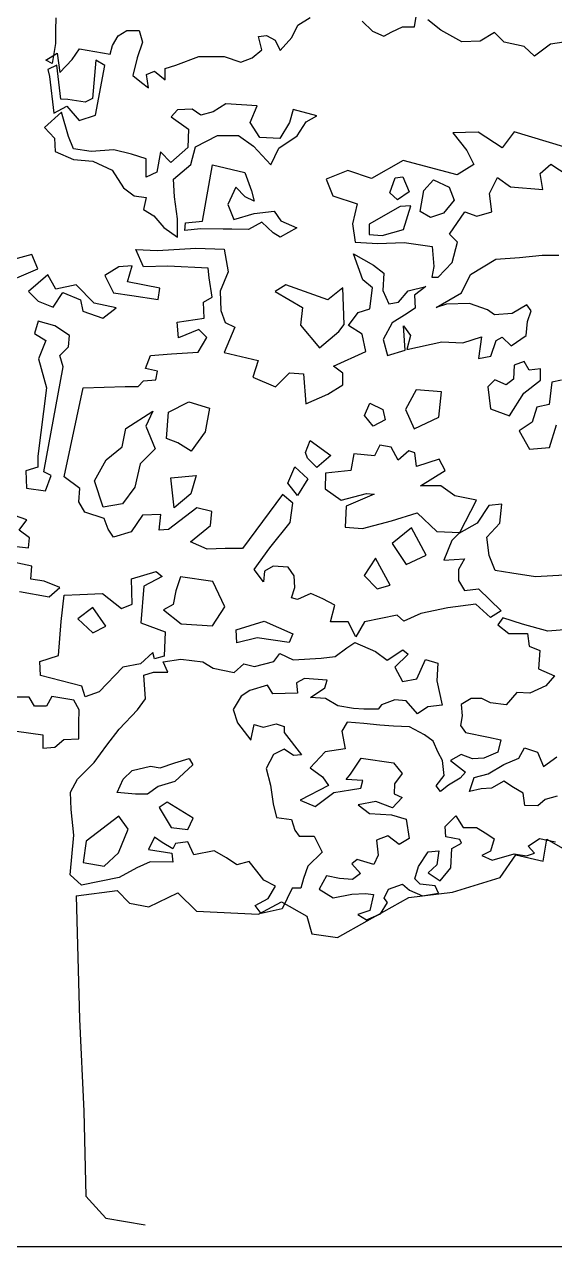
# Model space of a CAD drawing. Header units: millimetres. Extents: x 87938 to 265635, y 330093 to 434310.
# Drawn here: x 224557 to 226945, y 365241 to 370745 of the extents above; entities that cross this region are included whole.
import ezdxf

# ---------------------------------------------------------------- set-up
doc = ezdxf.new("R2010")
doc.units = ezdxf.units.MM
doc.layers.add('www.cad-blocks.net', color=7, linetype='Continuous')

# ---------------------------------------------------------------- blocks, each defined once
blk = doc.blocks.new('A$C78B47F2E')
for p, q in [((2726.7, 3952.5), (2726.5, 3912.8)), ((3505.7, 3928.9), (3545.5, 3953.5)), ((3712.6, 3941.9), (3746.3, 3910.3)), ((3881.2, 3923.8), (3887.2, 3963.4)), ((3966.4, 3912.6), (3924.3, 3946.7)), ((2726.5, 3912.8), (2726.3, 3870.6)), ((2909.9, 3863.9), (2927.4, 3894.4)), ((2927.4, 3894.4), (2955.6, 3911.7)), ((2955.6, 3911.7), (2995.3, 3911.5)), ((2995.3, 3911.5), (3005.9, 3874.2)), ((3379, 3892.3), (3404.7, 3895.4)), ((3390.4, 3850), (3379, 3892.3)), ((3404.7, 3895.4), (3432.7, 3881.2)), ((3486.5, 3889.3), (3505.7, 3928.9)), ((3746.3, 3910.3), (3782.6, 3893.6)), ((3782.6, 3893.6), (3808.4, 3907.6)), ((3808.4, 3907.6), (3842.3, 3923.9)), ((3842.3, 3923.9), (3881.2, 3923.8)), ((4034, 3875), (3966.4, 3912.6)), ((4138.4, 3906), (4092.7, 3878.1)), ((4169.6, 3874.4), (4138.4, 3906)), ((2726.3, 3870.6), (2715.2, 3805.3)), ((2779.8, 3819), (2803.1, 3852.8)), ((2803.1, 3852.8), (2901.5, 3835.8)), ((2901.5, 3835.8), (2909.9, 3863.9)), ((3005.9, 3874.2), (2989.1, 3823.8)), ((3432.7, 3881.2), (3449.1, 3847.3)), ((3449.1, 3847.3), (3486.5, 3889.3)), ((4092.7, 3878.1), (4034, 3875)), ((4234.1, 3860), (4169.6, 3874.4)), ((4267.9, 3829.3), (4234.1, 3860)), ((4319.3, 3867.9), (4267.9, 3829.3)), ((4412, 3882.3), (4319.3, 3867.9)), ((2695.4, 3817), (2731.9, 3839.1)), ((2715.2, 3805.3), (2695.4, 3817)), ((2731.9, 3839.1), (2739.9, 3777)), ((2739.9, 3777), (2779.8, 3819)), ((2856.3, 3816.7), (2844.6, 3693.2)), ((2885, 3799.2), (2856.3, 3816.7)), ((2989.1, 3823.8), (2974.8, 3767.6)), ((3113.1, 3800.9), (3186.8, 3828.7)), ((3186.8, 3828.7), (3268.7, 3828.3)), ((3268.7, 3828.3), (3322.4, 3810.6)), ((3322.4, 3810.6), (3358.8, 3824.5)), ((3358.8, 3824.5), (3390.4, 3850)), ((2730.1, 3800.3), (2701.9, 3786.5)), ((2701.9, 3786.5), (2706.7, 3764.3)), ((2743.2, 3690.6), (2730.1, 3800.3)), ((2854.9, 3639.5), (2885, 3799.2)), ((3019.4, 3769.9), (3045.1, 3781.4)), ((3045.1, 3781.4), (3078.9, 3753.1)), ((3078.9, 3753.1), (3079.1, 3789.5)), ((3079.1, 3789.5), (3113.1, 3800.9)), ((2706.7, 3764.3), (2720.6, 3645.5)), ((2974.8, 3767.6), (3002.8, 3744.3)), ((3002.8, 3744.3), (3025, 3727.7)), ((3025, 3727.7), (3019.4, 3769.9)), ((2720.6, 3645.5), (2762.9, 3668.2)), ((2765.5, 3690.5), (2743.2, 3690.6)), ((2762.9, 3668.2), (2802.1, 3622.6)), ((2821.5, 3681.8), (2765.5, 3690.5)), ((2844.6, 3693.2), (2821.5, 3681.8)), ((3118.2, 3656.9), (3098.2, 3633.9)), ((3166.1, 3659.2), (3118.2, 3656.9)), ((3194.2, 3639.2), (3166.1, 3659.2)), ((3273.7, 3676.1), (3233.9, 3650.6)), ((3374.6, 3669.8), (3273.7, 3676.1)), ((3352, 3616.1), (3374.6, 3669.8)), ((3490.4, 3657.6), (3479.4, 3615.5)), ((3567.2, 3637.4), (3490.4, 3657.6)), ((2745.1, 3649.6), (2691.1, 3599.4)), ((2767.9, 3571), (2745.1, 3649.6)), ((2802.1, 3622.6), (2854.9, 3639.5)), ((3098.2, 3633.9), (3154.3, 3594.7)), ((3233.9, 3650.6), (3194.2, 3639.2)), ((3504, 3573.2), (3533.2, 3617.7)), ((3533.2, 3617.7), (3567.2, 3637.4)), ((2691.1, 3599.4), (2722.4, 3565.4)), ((3154.3, 3594.7), (3151.5, 3535.2)), ((3383.2, 3568), (3352, 3616.1)), ((3479.4, 3615.5), (3447.7, 3564.4)), ((4086.7, 3584.9), (4005.1, 3583.1)), ((4005.1, 3583.1), (4050, 3525.9)), ((4163, 3534.1), (4086.7, 3584.9)), ((4202.1, 3586.5), (4163, 3534.1)), ((4418.4, 3520.6), (4202.1, 3586.5)), ((2722.4, 3565.4), (2724.6, 3523.2)), ((2784.2, 3531.2), (2767.9, 3571)), ((3177.1, 3537.6), (3247.6, 3574.4)), ((3247.6, 3574.4), (3315.4, 3574.1)), ((3315.4, 3574.1), (3363.3, 3540)), ((3363.3, 3540), (3419.2, 3480.2)), ((3447.7, 3564.4), (3383.2, 3568)), ((3445.1, 3533.8), (3504, 3573.2)), ((2724.6, 3523.2), (2784.1, 3497.3)), ((2840.4, 3522.6), (2784.2, 3531.2)), ((2914.1, 3528.1), (2840.4, 3522.6)), ((2970.2, 3513.7), (2914.1, 3528.1)), ((3018.1, 3499.4), (2970.2, 3513.7)), ((3017.9, 3439.9), (3018.1, 3499.4)), ((3063.7, 3521.6), (3051.9, 3456.3)), ((3097.5, 3487.5), (3063.7, 3521.6)), ((3151.5, 3535.2), (3097.5, 3487.5)), ((3162, 3481.4), (3177.1, 3537.6)), ((3419.2, 3480.2), (3445.1, 3533.8)), ((4050, 3525.9), (4071.9, 3481.2)), ((2784.1, 3497.3), (2846.1, 3491.2)), ((2846.1, 3491.2), (2908, 3462.8)), ((2908, 3462.8), (2944.9, 3406.3)), ((3105.5, 3433.7), (3162, 3481.4)), ((3198.6, 3299), (3231.2, 3479.3)), ((3231.2, 3479.3), (3334.9, 3455.4)), ((3667.1, 3461.1), (3596.8, 3433.7)), ((3742.7, 3435.9), (3667.1, 3461.1)), ((3844.5, 3493.6), (3742.7, 3435.9)), ((4018.9, 3447.8), (3844.5, 3493.6)), ((4071.9, 3481.2), (4018.9, 3447.8)), ((4286, 3451.5), (4320, 3481.8)), ((4320, 3481.8), (4375.8, 3445.1)), ((3051.9, 3456.3), (3017.9, 3439.9)), ((3108.5, 3377.4), (3105.5, 3433.7)), ((3334.9, 3455.4), (3356.7, 3396.7)), ((3596.8, 3433.7), (3618.7, 3379.9)), ((3801.7, 3390.1), (3818.6, 3437.8)), ((3818.6, 3437.8), (3844.2, 3440.9)), ((3844.2, 3440.9), (3863.6, 3392.9)), ((3911.4, 3397.5), (3942.2, 3431.1)), ((3942.2, 3431.1), (3993.1, 3408.4)), ((4122.3, 3387.7), (4148.3, 3438.6)), ((4148.3, 3438.6), (4190.1, 3409.4)), ((4293.9, 3400.4), (4286, 3451.5)), ((2944.9, 3406.3), (2978.7, 3380.5)), ((3306.5, 3407.8), (3280.5, 3352)), ((3336.8, 3377.1), (3306.5, 3407.8)), ((3356.7, 3396.7), (3365.5, 3362.9)), ((3826.3, 3367.6), (3801.7, 3390.1)), ((3863.6, 3392.9), (3826.3, 3367.6)), ((3899.4, 3330), (3911.4, 3397.5)), ((3993.1, 3408.4), (4009.3, 3366.3)), ((4130.1, 3328.3), (4122.3, 3387.7)), ((4190.1, 3409.4), (4293.9, 3400.4)), ((2978.7, 3380.5), (3017.5, 3374.6)), ((3017.5, 3374.6), (3009.1, 3335.7)), ((3119, 3306.2), (3108.5, 3377.4)), ((3280.5, 3352), (3300, 3304)), ((3365.5, 3362.9), (3336.8, 3377.1)), ((3618.7, 3379.9), (3696.8, 3354.6)), ((3696.8, 3354.6), (3682.3, 3289.6)), ((3835.2, 3345.3), (3735.9, 3289.2)), ((3869, 3347.5), (3835.2, 3345.3)), ((3845.4, 3271.9), (3869, 3347.5)), ((4009.3, 3366.3), (3975.1, 3324.5)), ((3009.1, 3335.7), (3042.9, 3315.7)), ((3042.9, 3315.7), (3074.2, 3278.3)), ((3118.7, 3247.5), (3119, 3306.2)), ((3300, 3304), (3365.2, 3323.3)), ((3365.2, 3323.3), (3429.6, 3331.1)), ((3429.6, 3331.1), (3451.6, 3299.6)), ((3933, 3310.8), (3899.4, 3330)), ((3975.1, 3324.5), (3933, 3310.8)), ((3994.4, 3256.8), (4042.8, 3328.9)), ((4042.8, 3328.9), (4082.2, 3314.6)), ((4082.2, 3314.6), (4130.1, 3328.3)), ((3074.2, 3278.3), (3118.7, 3247.5)), ((3142.3, 3268.9), (3144.9, 3293.6)), ((3192.6, 3273.5), (3142.3, 3268.9)), ((3144.9, 3293.6), (3198.6, 3299)), ((3265.9, 3272.9), (3192.6, 3273.5)), ((3294, 3272.7), (3265.9, 3272.9)), ((3347.5, 3272.3), (3294, 3272.7)), ((3389.7, 3295.1), (3347.5, 3272.3)), ((3426.6, 3261), (3389.7, 3295.1)), ((3502.5, 3276.9), (3448.7, 3246.8)), ((3451.6, 3299.6), (3502.5, 3276.9)), ((3682.3, 3289.6), (3690.9, 3231)), ((3735.9, 3289.2), (3735.6, 3255.4)), ((3777.6, 3252.6), (3845.4, 3271.9)), ((3448.7, 3246.8), (3426.6, 3261)), ((3690.9, 3231), (3763.4, 3227.2)), ((3735.6, 3255.4), (3777.6, 3252.6)), ((3763.4, 3227.2), (3848.3, 3229.8)), ((3848.3, 3229.8), (3938.1, 3217.6)), ((4019.8, 3231), (3994.4, 3256.8)), ((4002, 3166), (4019.8, 3231)), ((2649.6, 3191), (2516.7, 3155)), ((2669.1, 3145.6), (2649.6, 3191)), ((3009.5, 3151.2), (2984.4, 3207.5)), ((2984.4, 3207.5), (3054.4, 3204.5)), ((3054.4, 3204.5), (3178.1, 3211.8)), ((3178.1, 3211.8), (3268.8, 3208.6)), ((3268.8, 3208.6), (3282.2, 3135.2)), ((3714.7, 3109.7), (3684.9, 3194)), ((3684.9, 3194), (3748.9, 3157.2)), ((3938.1, 3217.6), (3943.4, 3152.5)), ((4218.9, 3181.7), (4292.3, 3189.4)), ((4292.3, 3189.4), (4345.8, 3189)), ((2533.5, 3087.2), (2669.1, 3145.6)), ((2930.4, 3151.8), (2884.9, 3124.2)), ((2972.5, 3154.8), (2930.4, 3151.8)), ((2958.1, 3103.8), (2972.5, 3154.8)), ((3087.8, 3154), (3009.5, 3151.2)), ((3217.2, 3147.2), (3087.8, 3154)), ((3220.3, 3115.9), (3217.2, 3147.2)), ((3748.9, 3157.2), (3782.5, 3131.4)), ((3943.4, 3152.5), (3937.3, 3118.7)), ((3957.1, 3118.6), (4002, 3166)), ((4061, 3126.9), (4143, 3176.5)), ((4143, 3176.5), (4218.9, 3181.7)), ((2701.9, 3125.5), (2639.7, 3072.4)), ((2727.1, 3080), (2701.9, 3125.5)), ((2884.9, 3124.2), (2912.5, 3067.9)), ((3230.5, 3054), (3220.3, 3115.9)), ((3282.2, 3135.2), (3256.2, 3073.6)), ((3745.9, 3083.9), (3714.7, 3109.7)), ((3782.5, 3131.4), (3779.6, 3075.4)), ((3937.3, 3118.7), (3957.1, 3118.6)), ((4032.6, 3067.7), (4061, 3126.9)), ((2639.7, 3072.4), (2670.8, 3041.7)), ((2718.4, 3021.6), (2750.1, 3069.1)), ((2792.3, 3093.5), (2727.1, 3080)), ((2750.1, 3069.1), (2806, 3045.6)), ((2850.4, 3034.6), (2792.3, 3093.5)), ((2912.5, 3067.9), (2971.7, 3059.2)), ((3061.8, 3083.3), (2958.1, 3103.8)), ((3056.5, 3047), (3061.8, 3083.3)), ((3256.2, 3073.6), (3258.2, 3011.7)), ((3467.4, 3094.2), (3433.4, 3072.2)), ((3433.4, 3072.2), (3520.4, 3021.3)), ((3602.2, 3045.4), (3467.4, 3094.2)), ((3650.3, 3084.6), (3602.2, 3045.4)), ((3655.1, 2966.7), (3650.3, 3084.6)), ((3737.1, 3016.4), (3745.9, 3083.9)), ((3779.6, 3075.4), (3799.1, 3033.2)), ((3829.6, 3037.9), (3861.2, 3074.8)), ((3861.2, 3074.8), (3917.3, 3088.4)), ((3917.3, 3088.4), (3880.9, 3060.6)), ((3950.6, 3020.5), (4032.6, 3067.7)), ((2670.8, 3041.7), (2718.4, 3021.6)), ((2806, 3045.6), (2813.9, 3009.3)), ((2921.2, 3020), (2850.4, 3034.6)), ((2971.7, 3059.2), (3056.5, 3047)), ((3202.4, 3037.7), (3230.5, 3054)), ((3204.4, 2986.6), (3202.4, 3037.7)), ((3799.1, 3033.2), (3829.6, 3037.9)), ((3880.9, 3060.6), (3883, 3018.6)), ((3984.5, 3031.8), (3950.6, 3020.5)), ((4057.9, 3033.7), (3984.5, 3031.8)), ((4116.2, 3013.5), (4057.9, 3033.7)), ((4243.3, 3029.9), (4195.3, 3001.4)), ((4257.1, 3010), (4243.3, 3029.9)), ((2813.9, 3009.3), (2878.9, 2986.6)), ((2878.9, 2986.6), (2921.2, 3020)), ((3258.2, 3011.7), (3271.9, 2972.1)), ((3520.4, 3021.3), (3514.2, 2964.5)), ((3669.1, 2963.3), (3699.9, 3005.1)), ((3699.9, 3005.1), (3737.1, 3016.4)), ((3849, 2995.8), (3809.3, 2971.3)), ((3883, 3018.6), (3849, 2995.8)), ((4139.2, 2996.9), (4116.2, 3013.5)), ((4195.3, 3001.4), (4139.2, 2996.9)), ((4245.3, 2976.3), (4257.1, 3010)), ((2670.3, 2976.6), (2658.5, 2937.1)), ((2723.8, 2962.2), (2670.3, 2976.6)), ((2771.3, 2931.3), (2723.8, 2962.2)), ((3117.8, 2973.2), (3204.4, 2986.6)), ((3122.4, 2922.9), (3117.8, 2973.2)), ((3187.7, 2950.4), (3122.4, 2922.9)), ((3213, 2924.7), (3187.7, 2950.4)), ((3303.1, 2957.8), (3268.7, 2876.5)), ((3271.9, 2972.1), (3303.1, 2957.8)), ((3514.2, 2964.5), (3575.4, 2891.5)), ((3637.7, 2943.8), (3655.1, 2966.7)), ((3713.4, 2935), (3669.1, 2963.3)), ((3809.3, 2971.3), (3780.9, 2918)), ((3851.5, 2883.6), (3846.3, 2962)), ((3846.3, 2962), (3868.3, 2931.3)), ((4240.1, 2931), (4245.3, 2976.3)), ((2658.5, 2937.1), (2695.4, 2914.6)), ((2695.4, 2914.6), (2671.8, 2855.4)), ((2767.7, 2894.3), (2771.3, 2931.3)), ((3184.7, 2877.1), (3213, 2924.7)), ((3575.4, 2891.5), (3637.7, 2943.8)), ((3724.5, 2878.8), (3713.4, 2935)), ((3780.9, 2918), (3794.5, 2866.8)), ((3868.3, 2931.3), (3856.5, 2886.1)), ((3856.5, 2886.1), (3969.6, 2910.8)), ((3969.6, 2910.8), (4037.1, 2907)), ((4037.1, 2907), (4096.6, 2926.3)), ((4096.6, 2926.3), (4087, 2856.3)), ((4126.6, 2864.3), (4144.3, 2915.2)), ((4144.3, 2915.2), (4163.4, 2925.8)), ((4163.4, 2925.8), (4192, 2897.6)), ((4192, 2897.6), (4240.1, 2931)), ((2739.5, 2866.5), (2767.7, 2894.3)), ((3032.1, 2866.7), (3099.7, 2872)), ((3099.7, 2872), (3184.7, 2877.1)), ((3268.7, 2876.5), (3378.2, 2850.1)), ((3620.3, 2831.8), (3724.5, 2878.8)), ((3794.5, 2866.8), (3851.5, 2883.6)), ((2671.8, 2855.4), (2696.7, 2762.9)), ((2750.8, 2830.1), (2739.5, 2866.5)), ((3015.3, 2824.8), (3032.1, 2866.7)), ((3378.2, 2850.1), (3361.3, 2796.7)), ((3650.7, 2809.3), (3620.3, 2831.8)), ((4087, 2856.3), (4126.6, 2864.3)), ((4202.3, 2835.7), (4199.4, 2790.4)), ((4233.7, 2847), (4202.3, 2835.7)), ((4249.9, 2818.8), (4233.7, 2847)), ((2688.9, 2492.6), (2750.8, 2830.1)), ((3054.8, 2816.3), (3015.3, 2824.8)), ((3048.8, 2788.3), (3054.8, 2816.3)), ((3361.3, 2796.7), (3433.6, 2765.6)), ((3433.6, 2765.6), (3479.2, 2810.6)), ((3479.2, 2810.6), (3524.5, 2807)), ((3524.5, 2807), (3532.1, 2711.3)), ((3650.4, 2772.2), (3650.7, 2809.3)), ((4287.1, 2823.5), (4249.9, 2818.8)), ((4286.8, 2787.2), (4287.1, 2823.5)), ((2696.7, 2762.9), (2669.5, 2543.1)), ((2753.9, 2475.7), (2814.6, 2762)), ((2814.6, 2762), (2949.8, 2766.8)), ((2949.8, 2766.8), (2991.8, 2766.5)), ((2991.8, 2766.5), (3009.2, 2785.3)), ((3009.2, 2785.3), (3048.8, 2788.3)), ((3602.3, 2742.1), (3650.4, 2772.2)), ((3886.8, 2756.4), (3852.5, 2692.4)), ((3968.4, 2750.1), (3886.8, 2756.4)), ((4140.1, 2788.3), (4117.7, 2766.2)), ((4117.7, 2766.2), (4125.4, 2695.3)), ((4176.2, 2771.6), (4140.1, 2788.3)), ((4199.4, 2790.4), (4176.2, 2771.6)), ((4232.9, 2745.6), (4286.8, 2787.2)), ((4323, 2781.2), (4314.2, 2708.7)), ((4354.4, 2786.7), (4323, 2781.2)), ((3090.1, 2684.1), (3154.6, 2717.4)), ((3154.6, 2717.4), (3222.1, 2697.2)), ((3532.1, 2711.3), (3602.3, 2742.1)), ((3720.5, 2673.6), (3737.3, 2713.1)), ((3737.3, 2713.1), (3779.2, 2693)), ((3959.5, 2668.5), (3968.4, 2750.1)), ((4187, 2672.6), (4232.9, 2745.6)), ((2952, 2631.6), (3039.8, 2687)), ((3039.8, 2687), (3016.4, 2639.4)), ((3083.7, 2599.3), (3090.1, 2684.1)), ((3222.1, 2697.2), (3207.5, 2620.6)), ((3748.3, 2639.6), (3720.5, 2673.6)), ((3779.2, 2693), (3787.2, 2659.1)), ((3852.5, 2692.4), (3880.1, 2630.4)), ((4125.4, 2695.3), (4187, 2672.6)), ((4274.6, 2700), (4260.2, 2652.3)), ((4314.2, 2708.7), (4274.6, 2700)), ((3016.4, 2639.4), (3047.2, 2565.8)), ((3787.2, 2659.1), (3748.3, 2639.6)), ((3880.1, 2630.4), (3959.5, 2668.5)), ((4260.2, 2652.3), (4218, 2624.6)), ((4315.6, 2570.2), (4338.4, 2643.4)), ((2940.1, 2572.3), (2952, 2631.6)), ((3119.8, 2585), (3083.7, 2599.3)), ((3207.5, 2620.6), (3162.5, 2559.1)), ((4218, 2624.6), (4251.3, 2565)), ((2889.5, 2530.7), (2940.1, 2572.3)), ((3047.2, 2565.8), (2999, 2518.3)), ((3162.5, 2559.1), (3119.8, 2585)), ((3530.9, 2553.9), (3545.2, 2593.4)), ((3545.2, 2593.4), (3612.4, 2545)), ((3770.1, 2577.6), (3752.5, 2544)), ((3806.3, 2571.6), (3770.1, 2577.6)), ((3829.1, 2529.4), (3806.3, 2571.6)), ((3863.1, 2559.6), (3829.1, 2529.4)), ((3882.8, 2553.7), (3863.1, 2559.6)), ((4251.3, 2565), (4315.6, 2570.2)), ((2669.5, 2543.1), (2669.2, 2506.8)), ((2851.9, 2463.4), (2889.5, 2530.7)), ((2999, 2518.3), (2981.1, 2442.6)), ((3536.5, 2536.5), (3530.9, 2553.9)), ((3566.8, 2505.8), (3536.5, 2536.5)), ((3612.4, 2545), (3566.8, 2505.8)), ((3685.8, 2550.3), (3676.3, 2496.8)), ((3752.5, 2544), (3685.8, 2550.3)), ((3887.4, 2509.2), (3882.8, 2553.7)), ((3961, 2533.4), (3887.4, 2509.2)), ((3980.5, 2496.9), (3961, 2533.4)), ((2669.2, 2506.8), (2630.4, 2495.6)), ((2630.4, 2495.6), (2632.5, 2439.5)), ((2711.9, 2480.9), (2688.9, 2492.6)), ((2694.2, 2430.8), (2711.9, 2480.9)), ((3096.7, 2473.1), (3178.4, 2480.7)), ((3178.4, 2480.7), (3161.5, 2421.5)), ((3474.1, 2455.4), (3496.7, 2508.8)), ((3496.7, 2508.8), (3538.5, 2469.8)), ((3594.7, 2488.3), (3594.3, 2438)), ((3676.3, 2496.8), (3594.7, 2488.3)), ((3901, 2447.3), (3980.5, 2496.9)), ((2632.5, 2439.5), (2694.2, 2430.8)), ((2803.9, 2438.2), (2753.9, 2475.7)), ((2801.1, 2396.2), (2803.9, 2438.2)), ((2879.3, 2378.3), (2851.9, 2463.4)), ((2981.1, 2442.6), (2941.2, 2389.4)), ((3107.5, 2376.6), (3096.7, 2473.1)), ((3504.3, 2416.5), (3474.1, 2455.4)), ((3538.5, 2469.8), (3504.3, 2416.5)), ((3594.3, 2438), (3645.1, 2401.4)), ((3966.1, 2446.8), (3901, 2447.3)), ((4011.2, 2415.1), (3966.1, 2446.8)), ((3161.5, 2421.5), (3107.5, 2376.6)), ((3456.5, 2419.3), (3328.3, 2245.5)), ((3490.1, 2391), (3456.5, 2419.3)), ((3645.1, 2401.4), (3726.9, 2423)), ((3751.6, 2420.4), (3661.5, 2381.5)), ((3726.9, 2423), (3751.6, 2420.4)), ((4081.1, 2400.6), (4011.2, 2415.1)), ((4026.8, 2297.1), (4081.1, 2400.6)), ((2820.6, 2362.3), (2801.1, 2396.2)), ((2882.3, 2342), (2820.6, 2362.3)), ((2941.2, 2389.4), (2879.3, 2378.3)), ((3180.9, 2376), (3089.7, 2306.7)), ((3228.6, 2365), (3180.9, 2376)), ((3225, 2319.6), (3228.6, 2365)), ((3481.4, 2329.3), (3490.1, 2391)), ((3661.5, 2381.5), (3658.5, 2313.9)), ((3807.8, 2335), (3889.6, 2360)), ((3889.6, 2360), (3953.4, 2300.2)), ((4120.6, 2383.8), (4083, 2327.2)), ((4162.6, 2388.4), (4120.6, 2383.8)), ((4156.4, 2326.7), (4162.6, 2388.4)), ((2634.2, 2338.1), (2575.8, 2358.3)), ((2609.2, 2304.5), (2634.2, 2338.1)), ((2896, 2308.1), (2882.3, 2342)), ((3006, 2352.6), (2969.3, 2299.3)), ((3065.3, 2354.6), (3006, 2352.6)), ((3059.2, 2304.4), (3065.3, 2354.6)), ((3160.3, 2266.6), (3225, 2319.6)), ((3415.7, 2248.2), (3481.4, 2329.3)), ((3714.5, 2310.2), (3807.8, 2335)), ((4083, 2327.2), (4024.3, 2293.9)), ((4114, 2282.5), (4156.4, 2326.7)), ((2642.8, 2279.5), (2609.2, 2304.5)), ((2912.3, 2282.4), (2896, 2308.1)), ((2969.3, 2299.3), (2912.3, 2282.4)), ((3089.7, 2306.7), (3059.2, 2304.4)), ((3658.5, 2313.9), (3714.5, 2310.2)), ((3871.9, 2312.3), (3809.7, 2261.7)), ((3919.1, 2224.6), (3871.9, 2312.3)), ((3953.4, 2300.2), (4026.8, 2297.1)), ((4024.3, 2293.9), (4001, 2271.8)), ((4121.8, 2223.1), (4114, 2282.5)), ((2580.8, 2254.4), (2639.3, 2248.2)), ((2639.3, 2248.2), (2642.8, 2279.5)), ((3213.7, 2243.9), (3160.3, 2266.6)), ((3272.2, 2245.9), (3213.7, 2243.9)), ((3328.3, 2245.5), (3272.2, 2245.9)), ((3364.9, 2178.5), (3415.7, 2248.2)), ((3809.7, 2261.7), (3854.6, 2193.8)), ((4001, 2271.8), (3975.8, 2207.7)), ((2650.4, 2188.8), (2565.6, 2206.7)), ((3755.8, 2214.3), (3719.1, 2158.5)), ((3803, 2127.4), (3755.8, 2214.3)), ((3854.6, 2193.8), (3919.1, 2224.6)), ((3975.8, 2207.7), (4042.6, 2212.1)), ((4042.6, 2212.1), (4023.4, 2178.5)), ((4141.2, 2175.1), (4121.8, 2223.1)), ((2646.7, 2146.8), (2650.4, 2188.8)), ((2970.7, 2147.7), (3050, 2171.8)), ((3050, 2171.8), (3068.8, 2155.2)), ((3395.1, 2138.7), (3364.9, 2178.5)), ((3398.6, 2172.5), (3395.1, 2138.7)), ((3426.8, 2188.7), (3398.6, 2172.5)), ((3474.5, 2185.9), (3426.8, 2188.7)), ((3494.1, 2157.7), (3474.5, 2185.9)), ((4023.4, 2178.5), (4023.1, 2142.2)), ((4194.7, 2166.5), (4141.2, 2175.1)), ((4270.5, 2154.4), (4194.7, 2166.5)), ((2689.6, 2140.7), (2646.7, 2146.8)), ((2739.7, 2120.5), (2689.6, 2140.7)), ((2972.5, 2066), (2970.7, 2147.7)), ((3010, 2124.3), (3000.9, 2006.5)), ((3068.8, 2155.2), (3010, 2124.3)), ((3128.1, 2154.7), (3113.8, 2109.5)), ((3231.9, 2139.9), (3128.1, 2154.7)), ((3270.8, 2058), (3231.9, 2139.9)), ((3496.3, 2120.6), (3494.1, 2157.7)), ((3719.1, 2158.5), (3760.8, 2116.2)), ((3760.8, 2116.2), (3803, 2127.4)), ((4023.1, 2142.2), (4041.8, 2110.8)), ((4363.7, 2159.4), (4270.5, 2154.4)), ((2610.2, 2107.5), (2705.7, 2090.3)), ((2705.7, 2090.3), (2739.7, 2120.5)), ((2744.6, 2010.9), (2753.5, 2095.7)), ((2753.5, 2095.7), (2804.6, 2097.8)), ((2804.6, 2097.8), (2877.2, 2100.6)), ((2877.2, 2100.6), (2938.6, 2052.3)), ((3113.8, 2109.5), (3105.2, 2065)), ((3485.3, 2086.9), (3496.3, 2120.6)), ((3505.1, 2081.8), (3485.3, 2086.9)), ((3547.2, 2100.5), (3505.1, 2081.8)), ((3586.7, 2083.7), (3547.2, 2100.5)), ((3625.3, 2063.6), (3586.7, 2083.7)), ((4041.8, 2110.8), (4087.2, 2116.2)), ((4087.2, 2116.2), (4160, 2045.6)), ((2846.3, 2055.5), (2798.3, 2019.5)), ((2887.9, 1995.8), (2846.3, 2055.5)), ((2938.6, 2052.3), (2972.5, 2066)), ((3105.2, 2065), (3073.8, 2048)), ((3073.8, 2048), (3130.3, 2003)), ((3230.8, 1996.5), (3270.8, 2058)), ((3610.9, 2010.1), (3625.3, 2063.6)), ((3988.7, 2055.1), (3901.2, 2036)), ((4078.6, 2066), (3988.7, 2055.1)), ((4126.1, 2023.6), (4078.6, 2066)), ((4160, 2045.6), (4126.1, 2023.6)), ((2735.6, 1901.3), (2744.6, 2010.9)), ((2798.3, 2019.5), (2845.7, 1973.9)), ((3000.9, 2006.5), (3079, 1977.9)), ((3307.4, 1984.4), (3397.4, 2011.7)), ((3397.4, 2011.7), (3489.4, 1971.5)), ((3667.7, 2009.7), (3610.9, 2010.1)), ((3692.1, 1961.7), (3667.7, 2009.7)), ((3720.5, 2009.3), (3692.1, 1961.7)), ((3825.3, 2030.8), (3720.5, 2009.3)), ((3847.4, 2011.7), (3825.3, 2030.8)), ((3901.2, 2036), (3847.4, 2011.7)), ((4165.7, 2022.5), (4149.1, 2000.2)), ((4228.5, 2002.3), (4165.7, 2022.5)), ((2845.7, 1973.9), (2887.9, 1995.8)), ((3079, 1977.9), (3075.9, 1898.8)), ((3130.3, 2003), (3230.8, 1996.5)), ((3309.5, 1942.4), (3307.4, 1984.4)), ((3489.4, 1971.5), (3478.5, 1943.6)), ((4149.1, 2000.2), (4185.3, 1971.9)), ((4185.3, 1971.9), (4244.9, 1971.7)), ((4310.3, 1979.6), (4228.5, 2002.3)), ((4244.9, 1971.7), (4250.5, 1931.9)), ((4377.3, 1985.1), (4310.3, 1979.6)), ((3374.7, 1958.3), (3309.5, 1942.4)), ((3478.5, 1943.6), (3374.7, 1958.3)), ((3625.8, 1898.5), (3663.2, 1926.5)), ((3663.2, 1926.5), (3688.9, 1942.9)), ((3688.9, 1942.9), (3755.8, 1914.5)), ((4250.5, 1931.9), (4284.3, 1917.7)), ((2676.1, 1882), (2735.6, 1901.3)), ((3038.9, 1910.6), (2999.9, 1874.6)), ((3044.6, 1890.8), (3038.9, 1910.6)), ((3075.9, 1898.8), (3044.6, 1890.8)), ((3072.4, 1881.3), (3129.5, 1889.3)), ((3129.5, 1889.3), (3199.8, 1880.7)), ((3428.9, 1882.1), (3448.1, 1907.7)), ((3448.1, 1907.7), (3491, 1887.6)), ((3491, 1887.6), (3581.1, 1893)), ((3581.1, 1893), (3625.8, 1898.5)), ((3755.8, 1914.5), (3792.9, 1886.2)), ((3792.9, 1886.2), (3843.5, 1919.8)), ((3860.8, 1905.7), (3818.4, 1863.7)), ((3843.5, 1919.8), (3860.8, 1905.7)), ((3888.5, 1826.1), (3916.9, 1888)), ((3916.9, 1888), (3956.6, 1877.1)), ((4284.3, 1917.7), (4280.7, 1858.2)), ((2678.2, 1837.5), (2676.1, 1882)), ((2943, 1863.5), (2866.6, 1785)), ((2999.9, 1874.6), (2943, 1863.5)), ((3087.1, 1847.4), (3072.4, 1881.3)), ((3199.8, 1880.7), (3233.6, 1860.7)), ((3233.6, 1860.7), (3301.4, 1846.3)), ((3301.4, 1846.3), (3332.1, 1874.3)), ((3332.1, 1874.3), (3366, 1865.9)), ((3366, 1865.9), (3428.9, 1882.1)), ((3818.4, 1863.7), (3843, 1818.1)), ((3956.6, 1877.1), (3953, 1820)), ((4280.7, 1858.2), (4331.9, 1835.6)), ((2810.6, 1802.7), (2678.2, 1837.5)), ((3010.2, 1838.6), (3041.7, 1847.6)), ((3015.6, 1762.5), (3010.2, 1838.6)), ((3041.7, 1847.6), (3087.1, 1847.4)), ((3527.1, 1827.9), (3501.4, 1813.9)), ((3501.4, 1813.9), (3504.5, 1780)), ((3600.7, 1821.7), (3527.1, 1827.9)), ((3592.3, 1797), (3600.7, 1821.7)), ((3843, 1818.1), (3888.5, 1826.1)), ((3953, 1820), (3970, 1741.4)), ((4331.9, 1835.6), (4303.6, 1804.3)), ((2714.8, 1769.6), (2697.2, 1738.4)), ((2784.8, 1757.6), (2714.8, 1769.6)), ((2821.9, 1768.8), (2810.6, 1802.7)), ((2866.6, 1785), (2821.9, 1768.8)), ((3323.3, 1770.1), (3298.3, 1727.2)), ((3351.5, 1789), (3323.3, 1770.1)), ((3408.7, 1806.1), (3351.5, 1789)), ((3425.1, 1777.9), (3408.7, 1806.1)), ((3504.5, 1780), (3425.1, 1777.9)), ((3546.6, 1765.8), (3592.3, 1797)), ((4210.1, 1782.4), (4176, 1742.9)), ((4252.2, 1779.7), (4210.1, 1782.4)), ((4303.6, 1804.3), (4252.2, 1779.7)), ((2641.4, 1766.9), (2585.4, 1767.3)), ((2658.5, 1738.7), (2641.4, 1766.9)), ((2697.2, 1738.4), (2658.5, 1738.7)), ((2801.8, 1726.9), (2784.8, 1757.6)), ((2989.8, 1726.2), (3015.6, 1762.5)), ((3594.6, 1763), (3546.6, 1765.8)), ((3634.2, 1739.7), (3594.6, 1763)), ((3684.6, 1731.2), (3634.2, 1739.7)), ((3718.5, 1728.5), (3684.6, 1731.2)), ((3774.8, 1742.3), (3764, 1728.3)), ((3817.9, 1758.7), (3774.8, 1742.3)), ((3854.3, 1756), (3817.9, 1758.7)), ((3890.5, 1713.6), (3854.3, 1756)), ((3924.5, 1735.8), (3890.5, 1713.6)), ((3970, 1741.4), (3924.5, 1735.8)), ((4063.6, 1763.3), (4032, 1743.6)), ((4032, 1743.6), (4034.3, 1707.2)), ((4097.5, 1763.1), (4063.6, 1763.3)), ((4125.5, 1748.9), (4097.5, 1763.1)), ((4176, 1742.9), (4125.5, 1748.9)), ((2801.5, 1684.1), (2801.8, 1726.9)), ((2930.8, 1664.5), (2989.8, 1726.2)), ((3298.3, 1727.2), (3312.2, 1685)), ((3764, 1728.3), (3718.5, 1728.5)), ((4034.3, 1707.2), (4029.2, 1675.8)), ((2601, 1657.6), (2685.8, 1646.2)), ((2801.1, 1633.8), (2801.5, 1684.1)), ((2890.8, 1613.4), (2930.8, 1664.5)), ((3312.2, 1685), (3354.1, 1628.5)), ((3354.1, 1628.5), (3365.1, 1679)), ((3365.1, 1679), (3394, 1670.5)), ((3394, 1670.5), (3436.2, 1681.9)), ((3436.2, 1681.9), (3461.8, 1673.5)), ((3461.8, 1673.5), (3461.7, 1653.7)), ((3461.7, 1653.7), (3517.6, 1582.3)), ((3664.5, 1686.6), (3647.8, 1657.7)), ((3647.8, 1657.7), (3658.3, 1601.4)), ((3718.3, 1683), (3664.5, 1686.6)), ((3769.5, 1677), (3718.3, 1683)), ((3814.2, 1674.3), (3769.5, 1677)), ((3865.4, 1671.6), (3814.2, 1674.3)), ((3913.3, 1645.7), (3865.4, 1671.6)), ((4029.2, 1675.8), (4045.7, 1653.4)), ((4045.7, 1653.4), (4119.2, 1638.9)), ((2685.8, 1646.2), (2685.5, 1603.3)), ((2724.3, 1606.4), (2753.3, 1631.7)), ((2753.3, 1631.7), (2801.1, 1633.8)), ((2850.8, 1557.4), (2890.8, 1613.4)), ((3941.3, 1625.7), (3913.3, 1645.7)), ((3957.7, 1589.3), (3941.3, 1625.7)), ((4119.2, 1638.9), (4158.9, 1630.5)), ((4158.9, 1630.5), (4149.6, 1590.8)), ((2685.5, 1603.3), (2724.3, 1606.4)), ((3427.5, 1582.7), (3404.1, 1538.2)), ((3461.5, 1599.9), (3427.5, 1582.7)), ((3492, 1579.9), (3461.5, 1599.9)), ((3517.6, 1582.3), (3492, 1579.9)), ((3593.8, 1591), (3545.5, 1540)), ((3658.3, 1601.4), (3593.8, 1591)), ((3971.6, 1563.6), (3957.7, 1589.3)), ((4031.3, 1583.1), (3997.3, 1563.4)), ((4067.6, 1568.9), (4031.3, 1583.1)), ((4149.6, 1590.8), (4104.8, 1571.2)), ((4217.3, 1570.6), (4234.8, 1604.5)), ((4234.8, 1604.5), (4277, 1590.2)), ((4277, 1590.2), (4296.6, 1544.6)), ((4296.6, 1544.6), (4338.9, 1575.8)), ((2796.8, 1503.8), (2850.8, 1557.4)), ((2972.3, 1531.1), (3031.9, 1544.9)), ((3031.9, 1544.9), (3062.5, 1539.8)), ((3062.5, 1539.8), (3110.6, 1556.1)), ((3167.6, 1550), (3110.3, 1496.6)), ((3110.6, 1556.1), (3156.1, 1569.9)), ((3156.1, 1569.9), (3167.6, 1550)), ((3404.1, 1538.2), (3417.9, 1484.3)), ((3545.5, 1540), (3585.1, 1511.6)), ((3675.3, 1519.5), (3709.5, 1570.6)), ((3709.5, 1570.6), (3813.6, 1556)), ((3813.6, 1556), (3841.6, 1522)), ((3977.2, 1515.6), (3971.6, 1563.6)), ((3997.3, 1563.4), (4045.1, 1526)), ((4104.8, 1571.2), (4067.6, 1568.9)), ((4118.6, 1520.7), (4169.2, 1551)), ((4169.2, 1551), (4217.3, 1570.6)), ((2774.3, 1461.8), (2796.8, 1503.8)), ((2924, 1461.1), (2944.1, 1503.1)), ((2944.1, 1503.1), (2972.3, 1531.1)), ((3110.3, 1496.6), (3056.4, 1480.3)), ((3585.1, 1511.6), (3604.8, 1483.4)), ((3661.2, 1503), (3675.3, 1519.5)), ((3714.9, 1499.4), (3661.2, 1503)), ((3709, 1474.7), (3714.9, 1499.4)), ((3841.6, 1522), (3816.6, 1488.2)), ((3951.4, 1481.8), (3977.2, 1515.6)), ((4028.4, 1507), (3991.1, 1484.1)), ((4045.1, 1526), (4028.4, 1507)), ((4058.8, 1463.9), (4073.1, 1509.3)), ((4073.1, 1509.3), (4118.6, 1520.7)), ((4169, 1497.3), (4129.2, 1475.1)), ((4200.3, 1477.3), (4169, 1497.3)), ((2776.5, 1405.5), (2774.3, 1461.8)), ((2983.5, 1455), (2924, 1461.1)), ((3022.4, 1454.8), (2983.5, 1455)), ((3056.4, 1480.3), (3022.4, 1454.8)), ((3417.9, 1484.3), (3426.7, 1424.7)), ((3604.8, 1483.4), (3513.6, 1435.9)), ((3561.5, 1415.8), (3621.3, 1461)), ((3621.3, 1461), (3675.1, 1469)), ((3675.1, 1469), (3709, 1474.7)), ((3816.6, 1488.2), (3816.4, 1456.8)), ((3816.4, 1456.8), (3841.2, 1445.1)), ((3965.4, 1464.3), (3951.4, 1481.8)), ((3991.1, 1484.1), (3965.4, 1464.3)), ((4096.1, 1472.8), (4058.8, 1463.9)), ((4129.2, 1475.1), (4096.1, 1472.8)), ((4230.8, 1458.1), (4200.3, 1477.3)), ((4236.4, 1418.4), (4230.8, 1458.1)), ((3085.1, 1429.7), (3059.4, 1412.4)), ((3169.3, 1378), (3085.1, 1429.7)), ((3426.7, 1424.7), (3437.2, 1380)), ((3513.6, 1435.9), (3561.5, 1415.8)), ((3756.8, 1431.4), (3700.5, 1420.9)), ((3700.5, 1420.9), (3736.7, 1392.6)), ((3810.4, 1411.3), (3756.8, 1431.4)), ((3841.2, 1445.1), (3810.4, 1411.3)), ((4278.6, 1418.2), (4236.4, 1418.4)), ((4301.9, 1437.9), (4278.6, 1418.2)), ((4340.8, 1448.5), (4301.9, 1437.9)), ((2785.2, 1323.6), (2776.5, 1405.5)), ((2929.4, 1384.9), (2824.8, 1303.6)), ((2959.8, 1342.6), (2929.4, 1384.9)), ((3059.4, 1412.4), (3098.8, 1347.7)), ((3151.7, 1341.7), (3169.3, 1378)), ((3437.2, 1380), (3485.2, 1374)), ((3736.7, 1392.6), (3807, 1389)), ((3807, 1389), (3854.9, 1374.7)), ((3979.7, 1351.8), (4013.8, 1385.5)), ((4013.8, 1385.5), (4038.4, 1348.2)), ((2928.9, 1266.7), (2959.8, 1342.6)), ((3098.8, 1347.7), (3151.7, 1341.7)), ((3485.2, 1374), (3496.6, 1340)), ((3496.6, 1340), (3510.6, 1320.1)), ((3854.9, 1374.7), (3863.7, 1312.6)), ((3982, 1317.8), (3979.7, 1351.8)), ((4038.4, 1348.2), (4080.6, 1348)), ((4080.6, 1348), (4114.4, 1328)), ((2773, 1196.3), (2785.2, 1323.6)), ((2824.8, 1303.6), (2815.4, 1235.8)), ((3044.9, 1316.6), (3024.9, 1277)), ((3069.6, 1299.9), (3044.9, 1316.6)), ((3103.4, 1279.9), (3069.6, 1299.9)), ((3151.5, 1302), (3112.6, 1296.4)), ((3171.2, 1259.7), (3151.5, 1302)), ((3510.6, 1320.1), (3558.5, 1319.9)), ((3558.5, 1319.9), (3583.9, 1268.5)), ((3795.9, 1321.2), (3758.6, 1307.3)), ((3758.6, 1307.3), (3764.2, 1259.3)), ((3832.2, 1292.9), (3795.9, 1321.2)), ((3863.7, 1312.6), (3832.2, 1292.9)), ((4027.5, 1309.4), (3982, 1317.8)), ((4001.7, 1280.5), (4032.4, 1297.8)), ((4032.4, 1297.8), (4027.5, 1309.4)), ((4114.4, 1328), (4137.5, 1311.3)), ((4137.5, 1311.3), (4125.7, 1271.7)), ((4247.4, 1288.5), (4283.9, 1313.1)), ((4283.9, 1313.1), (4335.1, 1302.1)), ((4295.1, 1240.2), (4307, 1310.5)), ((4307, 1310.5), (4387.9, 1264.6)), ((2883.2, 1223.9), (2928.9, 1266.7)), ((3024.9, 1277), (3100.9, 1265.8)), ((3100.9, 1265.8), (3103.2, 1236.9)), ((3112.6, 1296.4), (3103.4, 1279.9)), ((3236.6, 1273.5), (3171.2, 1259.7)), ((3276.2, 1250.9), (3236.6, 1273.5)), ((3583.9, 1268.5), (3538.2, 1224)), ((3764.2, 1259.3), (3750, 1228.8)), ((3893.9, 1222.3), (3925.5, 1270.1)), ((3925.5, 1270.1), (3959.5, 1272.5)), ((3959.5, 1272.5), (3953.5, 1227.8)), ((3998.1, 1218.5), (4001.7, 1280.5)), ((4125.7, 1271.7), (4097.5, 1257.7)), ((4131.4, 1243.5), (4201.8, 1263)), ((4156.7, 1187.2), (4207.5, 1260.5)), ((4201.8, 1263), (4241.4, 1257)), ((4207.5, 1260.5), (4295.1, 1240.2)), ((4241.4, 1257), (4267.1, 1265.2)), ((4267.1, 1265.2), (4247.4, 1288.5)), ((2815.4, 1235.8), (2883.2, 1223.9)), ((3030.4, 1237.2), (2987.3, 1218.4)), ((3103.2, 1236.9), (3030.4, 1237.2)), ((3310, 1227.6), (3276.2, 1250.9)), ((3348.9, 1239), (3310, 1227.6)), ((3374.4, 1207.4), (3348.9, 1239)), ((3538.2, 1224), (3524, 1184.4)), ((3696.3, 1245.6), (3679.7, 1231.6)), ((3679.7, 1231.6), (3707.7, 1200.1)), ((3750, 1228.8), (3696.3, 1245.6)), ((3882.9, 1182.7), (3893.9, 1222.3)), ((3953.5, 1227.8), (3925.2, 1202.3)), ((4097.5, 1257.7), (4131.4, 1243.5)), ((2809.2, 1162.2), (2773, 1196.3)), ((2931, 1187.2), (2809.2, 1162.2)), ((2987.3, 1218.4), (2931, 1187.2)), ((3396.6, 1179.2), (3374.4, 1207.4)), ((3524, 1184.4), (3515.6, 1153)), ((3597.6, 1192.3), (3574.3, 1150.2)), ((3639.8, 1183.8), (3597.6, 1192.3)), ((3681.9, 1181.2), (3639.8, 1183.8)), ((3707.7, 1200.1), (3681.9, 1181.2)), ((3899.4, 1166.1), (3882.9, 1182.7)), ((3925.2, 1202.3), (3964, 1176.5)), ((3964, 1176.5), (3998.1, 1218.5)), ((4003.5, 1139.9), (4156.7, 1187.2)), ((2792.5, 1128.4), (2925, 1145.1)), ((2925, 1145.1), (2964.5, 1105.2)), ((3433.7, 1159.2), (3396.6, 1179.2)), ((3410.4, 1119.6), (3433.7, 1159.2)), ((3487.4, 1153.1), (3455.7, 1086.3)), ((3515.6, 1153), (3487.4, 1153.1)), ((3574.3, 1150.2), (3619.6, 1121.9)), ((3783.4, 1121.1), (3797.6, 1149.2)), ((3797.6, 1149.2), (3843.2, 1166.3)), ((3843.2, 1166.3), (3865.4, 1146.4)), ((3865.4, 1146.4), (3907.5, 1128.8)), ((3947.4, 1160), (3899.4, 1166.1)), ((3958.8, 1136.8), (3947.4, 1160)), ((2792.5, 1128.4), (2803.1, 731.4)), ((2964.5, 1105.2), (3026.4, 1093.3)), ((3026.4, 1093.3), (3120.1, 1138.4)), ((3120.1, 1138.4), (3179.4, 1078.5)), ((3368.1, 1097.5), (3410.4, 1119.6)), ((3379.5, 1069.3), (3453.3, 1108.6)), ((3453.3, 1108.6), (3535, 1062.8)), ((3619.6, 1121.9), (3679.2, 1133.2)), ((3679.2, 1133.2), (3723.9, 1135.5)), ((3723.9, 1135.5), (3749.5, 1132.9)), ((3729.3, 1047.8), (3862.8, 1123.2)), ((3749.5, 1132.9), (3737.7, 1081.6)), ((3771.6, 1069.9), (3794.9, 1107)), ((3794.9, 1107), (3783.4, 1121.1)), ((3862.8, 1123.2), (4003.5, 1139.9)), ((3907.5, 1128.8), (3958.8, 1136.8)), ((3179.4, 1078.5), (3379.5, 1069.3)), ((3387.8, 1071.7), (3368.1, 1097.5)), ((3455.7, 1086.3), (3387.8, 1071.7)), ((3535, 1062.8), (3551.3, 1006.4)), ((3737.7, 1081.6), (3698.8, 1067.8)), ((3698.8, 1067.8), (3726.8, 1051.1)), ((3726.8, 1051.1), (3771.6, 1069.9)), ((3633.1, 994.5), (3729.3, 1047.8)), ((3551.3, 1006.4), (3633.1, 994.5)), ((2803.1, 731.4), (2817.2, 436)), ((2817.2, 436), (2824.2, 161.8)), ((2824.2, 161.8), (2887.5, 91.4)), ((2887.5, 91.4), (3014.1, 70.3))]:
    blk.add_line(p, q)
blk = doc.blocks.new('format')
at = {"layer": 'www.cad-blocks.net', "color": 155, "true_color": 0x546d8e}
blk.add_line((102853.7, 365241.3), (265634.8, 365241.3), dxfattribs=at)

msp = doc.modelspace()

# ---------------------------------------------------------------- block references
at = {"xscale": 1.4, "yscale": 1.4, "zscale": 1.4}
msp.add_blockref('A$C78B47F2E', (220880.6, 365241.3), dxfattribs=at)
at = {"layer": 'www.cad-blocks.net'}
msp.add_blockref('format', (0, 0), dxfattribs=at)

doc.saveas('drawing.dxf')
